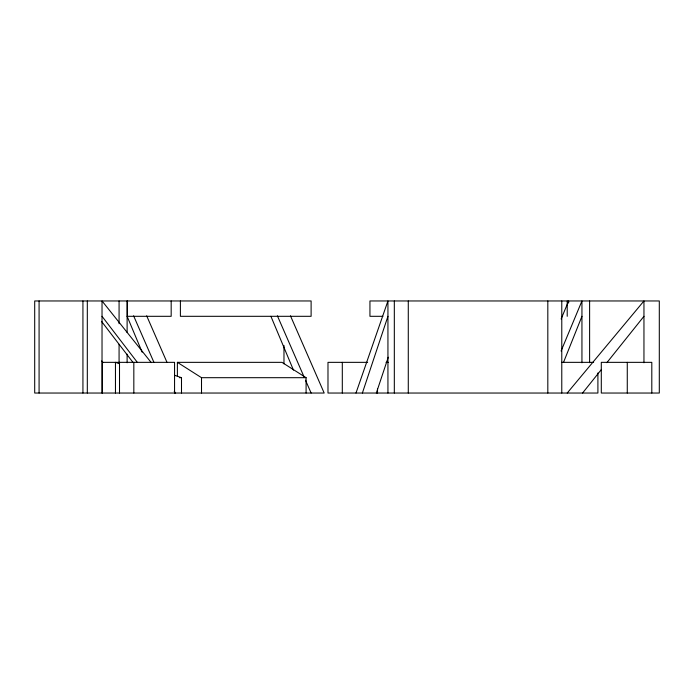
<?xml version="1.0" encoding="UTF-8"?>
<svg xmlns="http://www.w3.org/2000/svg" width="694" height="694" viewBox="0 0 694 694"><rect width="100%" height="100%" fill="white"/><g stroke="black" fill="none" stroke-linecap="round" stroke-linejoin="round"><path stroke-width="1.04" d="M362.381 393.038L387.937 316.308M376.33 393.038L388.258 357.228M355.987 393.038L387.937 300.962L387.937 393.038M563.606 362.147L581.945 316.308M561.142 318.971L568.646 300.962L568.646 303M561.09 351.008L581.945 300.962L581.945 362.78M582.561 393.038L601.455 369.434M606.851 362.684L643.954 316.308M567.215 393.038L643.954 300.962L643.954 362.78M382.923 316.308L369.945 316.308L369.945 300.962L659.3 300.962L659.3 393.038L601.299 393.038L601.299 362.346L651.805 362.346L651.805 393.038M177.386 376.105L177.386 362.346L281.964 362.346L306.089 377.692L306.089 393.038M367.647 362.346L327.984 362.346L327.984 393.038L597.907 393.038L597.907 372.93M386.029 362.346L388.345 362.346M561.507 362.346L593.63 362.346M179.434 377.692L181.498 377.692L181.498 393.038M177.386 362.346L201.512 377.692L306.089 377.692M174.48 375.254L181.498 377.692M119.463 363.743L115.456 362.346L115.456 393.038M151.275 362.632L102.027 300.962L102.027 393.038M174.211 391.355L175.565 393.038M101.697 360.941L103.042 362.632M102.027 316.308L137.325 362.346M101.558 321.417L132.936 362.346M290.465 315.813L324.185 393.038L34.7 393.038L34.7 300.962L311.112 300.962L311.112 316.308L180.397 316.308L180.397 300.962M277.392 315.813L304.198 377.198M305.49 380.173L311.112 393.038M146.677 315.813L166.994 362.346M133.604 315.813L153.921 362.346M270.903 316.308L293.467 370.119M127.115 316.308L142.157 352.179M627.272 362.346L627.272 393.038M589.614 300.962L589.614 362.71M567.215 300.962L567.215 316.308M561.776 300.962L561.776 393.038M547.818 300.962L547.818 393.038M408.28 300.962L408.28 393.038M394.322 300.962L394.322 393.038M377.51 388.805L377.51 393.038M342.307 362.346L342.307 393.038M283.976 345.491L283.976 363.864M201.512 377.692L201.512 393.038M174.558 393.038L174.558 362.346L102.304 362.346L102.304 393.038M171.175 300.962L171.175 316.308L127.332 316.308L127.332 300.962M133.829 362.346L133.829 393.038M127.115 300.962L127.115 332.521M127.115 354.131L127.115 362.78M119.507 362.346L119.507 393.038M119.073 300.962L119.073 323.708M119.073 344.293L119.073 362.71M87.314 300.962L87.314 393.038M82.933 300.962L82.933 393.038M39.081 300.962L39.081 393.038"/></g></svg>
